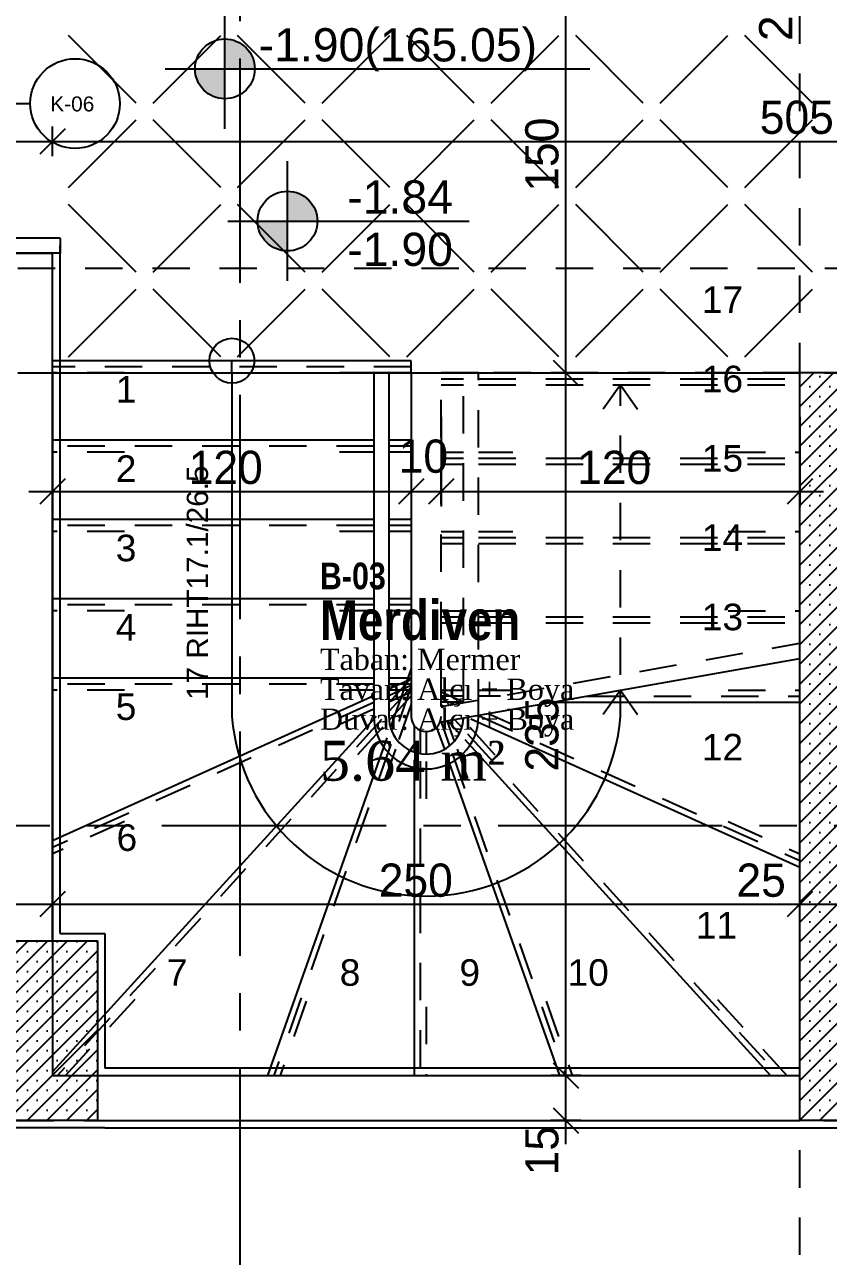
# Model space of a CAD drawing. Header units: metres. Extents: x -220 to 294, y -29 to 18.
# Drawn here: x -108.727 to -106.037, y -0.655 to 3.464 of the extents above; entities that cross this region are included whole.
import ezdxf

# ---------------------------------------------------------------- set-up
doc = ezdxf.new("R2010")
doc.units = ezdxf.units.M
doc.header["$MEASUREMENT"] = 0
doc.linetypes.add('CENTER2', pattern=[1.125, 0.75, -0.125, 0.125, -0.125])
doc.linetypes.add('HIDDEN2', pattern=[0.1875, 0.125, -0.0625])
for name, color, linetype in [('Aks', 7, 'Continuous'), ('Duvar', 7, 'Continuous'), ('Kapi_Pencere', 7, 'Continuous'), ('Kolon', 7, 'Continuous'), ('Kot', 7, 'Continuous'), ('Mahal', 7, 'Continuous'), ('Mahal_Kenari', 7, 'Continuous'), ('Merdiven', 7, 'Continuous'), ('Olculendirme', 7, 'Continuous'), ('Panel', 7, 'Continuous'), ('Standart', 7, 'Continuous'), ('Tarama', 7, 'Continuous')]:
    doc.layers.add(name, color=color, linetype=linetype)
doc.styles.add('arial_1_18', font='arial.ttf', dxfattribs={"height": 0.2})
doc.styles.add('comic sans ms_1_18', font='comic.ttf', dxfattribs={"height": 0.2})
doc.styles.add('swis721 cn btbold_1_18', font='swisscb.ttf', dxfattribs={"height": 0.2})
doc.styles.add('times new roman tur_1_18', font='times.ttf', dxfattribs={"height": 0.2})

msp = doc.modelspace()

# ---------------------------------------------------------------- hatches: boundary and pattern name
at = {"layer": 'Kolon', "linetype": 'Continuous', "lineweight": -3}
h = msp.add_hatch(dxfattribs=at)
h.set_pattern_fill('SACNCR', color=47, scale=0.5, style=0)
h.paths.add_polyline_path([(-108.783, 0.4), (-108.483, 0.4), (-108.483, -0.2), (-108.783, -0.2)])
at = {"layer": 'Kot', "linetype": 'Continuous', "lineweight": -3}
for points in [[(-107.9565, 3.3159), (-107.9571, 3.3271), (-107.959, 3.3382), (-107.9621, 3.3489), (-107.9664, 3.3593), (-107.9718, 3.3691), (-107.9783, 3.3783), (-107.9858, 3.3866), (-107.9941, 3.3941), (-108.0033, 3.4006), (-108.0131, 3.406), (-108.0235, 3.4103), (-108.0342, 3.4134), (-108.0453, 3.4153), (-108.0565, 3.4159), (-108.0565, 3.3159)], [(-108.1565, 3.3159), (-108.1559, 3.3047), (-108.154, 3.2937), (-108.1509, 3.2829), (-108.1466, 3.2725), (-108.1412, 3.2627), (-108.1347, 3.2536), (-108.1272, 3.2452), (-108.1188, 3.2377), (-108.1097, 3.2312), (-108.0999, 3.2258), (-108.0895, 3.2215), (-108.0787, 3.2184), (-108.0677, 3.2165), (-108.0565, 3.2159), (-108.0565, 3.3159)], [(-107.7472, 2.807), (-107.7479, 2.8182), (-107.7498, 2.8293), (-107.7529, 2.84), (-107.7572, 2.8504), (-107.7626, 2.8602), (-107.7691, 2.8694), (-107.7765, 2.8777), (-107.7849, 2.8852), (-107.794, 2.8917), (-107.8039, 2.8971), (-107.8142, 2.9014), (-107.825, 2.9045), (-107.8361, 2.9064), (-107.8472, 2.907), (-107.8472, 2.807)], [(-107.9472, 2.807), (-107.9466, 2.7958), (-107.9447, 2.7848), (-107.9416, 2.774), (-107.9373, 2.7636), (-107.9319, 2.7538), (-107.9254, 2.7447), (-107.918, 2.7363), (-107.9096, 2.7288), (-107.9005, 2.7223), (-107.8906, 2.7169), (-107.8803, 2.7126), (-107.8695, 2.7095), (-107.8584, 2.7076), (-107.8472, 2.707), (-107.8472, 2.807)]]:
    msp.add_hatch(color=216, dxfattribs=at).paths.add_polyline_path(points)
at = {"layer": 'Panel', "linetype": 'Continuous', "lineweight": -3}
h = msp.add_hatch(dxfattribs=at)
h.set_pattern_fill('SACNCR', color=59, scale=0.5, style=0)
h.paths.add_polyline_path([(-106.133, -0.2), (-106.133, 2.3), (-105.883, 2.3), (-105.883, -0.2)])

# ---------------------------------------------------------------- linework, layer by layer
at = {"layer": 'Aks', "color": 248, "linetype": 'HIDDEN2', "lineweight": -3}
for points in [[(-106.133, -3.575), (-106.133, 12.0099)], [(-114.1492, 2.65), (-94.6957, 2.65)], [(-114.1498, 2.3), (-94.6957, 2.3)], [(-114.1538, -0.2), (-94.6957, -0.2)]]:
    msp.add_lwpolyline(points, dxfattribs=at)
at = {"layer": 'Duvar', "color": 187, "linetype": 'Continuous', "lineweight": -3}
for points in [[(-108.608, 2.7), (-108.608, 2.725)], [(-108.608, 2.5), (-108.608, 2.7)], [(-108.608, 2.3), (-108.608, 2.5)], [(-108.608, 1.55), (-108.608, 2.3)], [(-108.608, 0.4251), (-108.608, 1.55)], [(-106.133, -0.025), (-108.4579, -0.025)], [(-108.4579, -0.225), (-105.883, -0.225)]]:
    msp.add_lwpolyline(points, dxfattribs=at)
at = {"layer": 'Duvar', "color": 166, "linetype": 'Continuous', "lineweight": -3}
for points in [[(-108.783, 2.7), (-108.633, 2.7)], [(-108.633, 2.5), (-108.633, 2.7)], [(-108.633, 2.3), (-108.633, 2.5)], [(-108.633, 1.55), (-108.633, 2.3)], [(-108.633, 0.4), (-108.633, 1.55)], [(-108.483, -0.05), (-106.133, -0.05)], [(-108.483, -0.2), (-106.133, -0.2)]]:
    msp.add_lwpolyline(points, dxfattribs=at)
at = {"layer": 'Kapi_Pencere', "color": 98, "linetype": 'Continuous', "lineweight": -3}
for points in [[(-109.108, 3.2), (-108.708, 3.2)], [(-108.608, 2.75), (-108.808, 2.75)], [(-108.608, 2.75), (-108.758, 2.75)], [(-108.608, 2.75), (-108.608, 2.7)], [(-108.608, 2.7), (-108.808, 2.7)]]:
    msp.add_lwpolyline(points, dxfattribs=at)
msp.add_circle((-108.558, 3.2), 0.15, dxfattribs=at)
at = {"layer": 'Kolon', "color": 187, "linetype": 'Continuous', "lineweight": -3}
for points in [[(-108.608, 0.4251), (-108.4579, 0.4251)], [(-108.4579, 0.4251), (-108.4579, -0.025)], [(-108.4579, -0.2251), (-108.8081, -0.2251)], [(-108.4579, -0.225), (-108.4579, -0.2251)]]:
    msp.add_lwpolyline(points, dxfattribs=at)
at = {"layer": 'Kolon', "color": 177, "linetype": 'Continuous', "lineweight": -3}
for points in [[(-108.783, 0.4), (-108.483, 0.4)], [(-108.483, 0.4), (-108.483, -0.2)], [(-108.483, -0.2), (-108.783, -0.2)]]:
    msp.add_lwpolyline(points, dxfattribs=at)
at = {"layer": 'Kot', "color": 216, "linetype": 'Continuous', "lineweight": -3}
for points in [[(-108.0565, 3.1159), (-108.0565, 3.5159)], [(-108.2565, 3.3159), (-107.8565, 3.3159)], [(-107.8565, 3.3159), (-106.8357, 3.3159)], [(-107.8472, 2.607), (-107.8472, 3.007)], [(-108.0472, 2.807), (-107.6472, 2.807)], [(-107.6472, 2.807), (-107.2392, 2.807)]]:
    msp.add_lwpolyline(points, dxfattribs=at)
for centre in [(-108.0565, 3.3159), (-107.8472, 2.807)]:
    msp.add_circle(centre, 0.1, dxfattribs=at)
at = {"layer": 'Mahal_Kenari', "color": 167, "linetype": 'Continuous', "lineweight": -3}
msp.add_lwpolyline([(-108.633, 2.3), (-106.133, 2.3)], dxfattribs=at)
msp.add_lwpolyline([(-108.633, 2.3), (-106.133, 2.3)], dxfattribs=at)
at = {"layer": 'Merdiven', "color": 47, "linetype": 'Continuous', "lineweight": -3}
for points in [[(-107.433, 2.34), (-108.633, 2.34)], [(-108.633, 2.3), (-108.633, 2.34)], [(-107.433, 2.3), (-107.433, 2.34)], [(-108.633, 2.3), (-108.633, 1.15)], [(-107.558, 2.3), (-107.558, 1.15)], [(-107.508, 2.3), (-107.558, 2.3)], [(-107.508, 2.3), (-107.508, 1.15)], [(-107.433, 2.3), (-107.433, 1.15)], [(-107.258, 2.3), (-107.208, 2.3)], [(-107.558, 2.0747), (-108.633, 2.0747)], [(-107.433, 2.0747), (-107.508, 2.0747)], [(-107.558, 1.8095), (-108.633, 1.8095)], [(-107.433, 1.8095), (-107.508, 1.8095)], [(-107.558, 1.5442), (-108.633, 1.5442)], [(-107.433, 1.5442), (-107.508, 1.5442)], [(-106.133, 1.15), (-106.133, 1.3447)], [(-107.558, 1.2789), (-108.633, 1.2789)], [(-107.433, 1.2789), (-107.508, 1.2789)], [(-107.433, 1.2788), (-107.508, 1.1965)], [(-107.433, 1.3114), (-107.5027, 1.1144)], [(-107.433, 1.2758), (-107.508, 1.2419)], [(-107.558, 1.2194), (-108.633, 0.7346)], [(-106.9598, 1.1989), (-106.133, 1.1989)], [(-107.5504, 1.15), (-108.633, -0.0382)], [(-108.633, 1.15), (-108.633, -0.05)], [(-107.423, 1.12), (-107.423, 1.0318)], [(-107.3481, 1.1142), (-107.3222, 1.0409)], [(-107.3119, 1.1369), (-107.2719, 1.093)], [(-107.2334, 1.1431), (-106.133, 0.6469)], [(-106.133, -0.05), (-106.133, 1.15)], [(-107.5151, 1.0793), (-107.9144, -0.05)], [(-107.2541, 1.0734), (-106.2305, -0.05)], [(-107.423, 1.0054), (-107.423, -0.05)], [(-107.3137, 1.017), (-106.9364, -0.05)], [(-108.633, -0.05), (-106.133, -0.05)]]:
    msp.add_lwpolyline(points, dxfattribs=at)
at = {"layer": 'Merdiven', "color": 47, "linetype": 'HIDDEN2', "lineweight": -3}
for points in [[(-107.433, 2.32), (-108.633, 2.32)], [(-108.393, 2.3), (-108.633, 2.3)], [(-107.558, 2.3), (-107.673, 2.3)], [(-107.433, 2.3), (-107.508, 2.3)], [(-107.333, 2.3), (-107.258, 2.3)], [(-107.258, 2.3), (-107.333, 2.3)], [(-107.333, 1.1839), (-107.333, 2.3)], [(-107.333, 2.28), (-107.258, 2.28)], [(-107.258, 1.1971), (-107.258, 2.3)], [(-107.258, 2.3), (-107.208, 2.3)], [(-107.208, 2.3), (-107.258, 2.3)], [(-107.208, 1.15), (-107.208, 2.3)], [(-107.208, 2.3), (-107.093, 2.3)], [(-106.133, 2.3), (-107.208, 2.3)], [(-107.208, 2.28), (-106.133, 2.28)], [(-106.373, 2.3), (-106.133, 2.3)], [(-106.133, 1.3955), (-106.133, 2.3)], [(-107.333, 2.26), (-107.258, 2.26)], [(-107.208, 2.26), (-106.133, 2.26)], [(-107.558, 2.0547), (-108.633, 2.0547)], [(-108.393, 2.0347), (-108.633, 2.0347)], [(-107.558, 2.0347), (-107.673, 2.0347)], [(-107.433, 2.0547), (-107.508, 2.0547)], [(-107.433, 2.0347), (-107.508, 2.0347)], [(-107.333, 2.0347), (-107.258, 2.0347)], [(-107.208, 2.0347), (-107.093, 2.0347)], [(-106.373, 2.0347), (-106.133, 2.0347)], [(-107.333, 2.0147), (-107.258, 2.0147)], [(-107.333, 1.9947), (-107.258, 1.9947)], [(-107.208, 2.0147), (-106.133, 2.0147)], [(-107.208, 1.9947), (-106.133, 1.9947)], [(-107.558, 1.7895), (-108.633, 1.7895)], [(-107.433, 1.7895), (-107.508, 1.7895)], [(-108.393, 1.7695), (-108.633, 1.7695)], [(-107.558, 1.7695), (-107.673, 1.7695)], [(-107.433, 1.7695), (-107.508, 1.7695)], [(-107.333, 1.7695), (-107.258, 1.7695)], [(-107.333, 1.7495), (-107.258, 1.7495)], [(-107.208, 1.7695), (-107.093, 1.7695)], [(-107.208, 1.7495), (-106.133, 1.7495)], [(-106.373, 1.7695), (-106.133, 1.7695)], [(-107.333, 1.7295), (-107.258, 1.7295)], [(-107.208, 1.7295), (-106.133, 1.7295)], [(-107.558, 1.5242), (-108.633, 1.5242)], [(-107.433, 1.5242), (-107.508, 1.5242)], [(-108.393, 1.5042), (-108.633, 1.5042)], [(-107.558, 1.5042), (-107.673, 1.5042)], [(-107.433, 1.5042), (-107.508, 1.5042)], [(-107.333, 1.5042), (-107.258, 1.5042)], [(-107.333, 1.4842), (-107.258, 1.4842)], [(-107.208, 1.5042), (-107.093, 1.5042)], [(-107.208, 1.4842), (-106.133, 1.4842)], [(-106.373, 1.5042), (-106.133, 1.5042)], [(-107.333, 1.4642), (-107.258, 1.4642)], [(-107.208, 1.4642), (-106.133, 1.4642)], [(-107.558, 1.2589), (-108.633, 1.2589)], [(-108.393, 1.2389), (-108.633, 1.2389)], [(-107.558, 1.2389), (-107.673, 1.2389)], [(-107.433, 1.2589), (-107.508, 1.2589)], [(-107.433, 1.2538), (-107.508, 1.22)], [(-107.433, 1.2491), (-107.508, 1.1668)], [(-107.433, 1.2389), (-107.508, 1.2389)], [(-107.433, 1.2515), (-107.491, 1.0873)], [(-107.333, 1.2389), (-107.258, 1.2389)], [(-107.208, 1.2389), (-107.093, 1.2389)], [(-106.373, 1.2389), (-106.133, 1.2389)], [(-107.558, 1.1974), (-108.633, 0.7127)], [(-107.433, 1.2319), (-107.508, 1.1981)], [(-107.433, 1.2194), (-107.5073, 1.1378)], [(-107.258, 1.1981), (-107.333, 1.2319)], [(-107.3051, 1.1888), (-107.333, 1.2194)], [(-107.258, 1.2189), (-107.333, 1.2189)], [(-107.2915, 1.1912), (-107.333, 1.2099)], [(-107.258, 1.1989), (-107.333, 1.1989)], [(-107.1344, 1.2189), (-107.208, 1.2189)], [(-106.8464, 1.2189), (-106.133, 1.2189)], [(-107.558, 1.1755), (-107.673, 1.1237)], [(-107.433, 1.1915), (-107.4768, 1.0676)], [(-107.3305, 1.1843), (-107.333, 1.1915)], [(-107.3284, 1.1847), (-107.333, 1.1897)], [(-107.3265, 1.1851), (-107.333, 1.188)], [(-107.208, 1.1536), (-106.133, 0.6688)], [(-107.1756, 1.1609), (-107.093, 1.1237)], [(-107.5325, 1.14), (-108.6167, -0.05)], [(-107.5286, 1.1145), (-107.6643, 0.9655)], [(-107.333, 1.1315), (-107.3051, 1.0525)], [(-107.3136, 1.1366), (-107.2892, 1.0676)], [(-107.2886, 1.141), (-107.2636, 1.1135)], [(-107.2653, 1.1451), (-107.2587, 1.1378)], [(-107.2374, 1.1145), (-107.1017, 0.9655)], [(-107.403, 1.1042), (-107.403, 1.0266)], [(-107.383, 1.1), (-107.383, 1.0252)], [(-107.2446, 1.0927), (-106.2034, -0.05)], [(-107.5014, 1.058), (-107.8932, -0.05)], [(-107.4861, 1.0413), (-107.5208, 0.9432)], [(-107.2799, 1.0413), (-107.2452, 0.9432)], [(-107.403, 1.0015), (-107.403, -0.05)], [(-107.383, 1.0002), (-107.383, 0.87)], [(-107.2963, 1.0277), (-106.9152, -0.05)], [(-108.393, 0.799), (-108.633, 0.6908)], [(-106.373, 0.799), (-106.133, 0.6908)], [(-108.3583, 0.2039), (-108.5897, -0.05)], [(-107.7842, 0.1983), (-107.872, -0.05)], [(-107.383, 0.18), (-107.383, -0.05)], [(-106.9818, 0.1983), (-106.894, -0.05)], [(-106.4077, 0.2039), (-106.1763, -0.05)]]:
    msp.add_lwpolyline(points, dxfattribs=at)
at = {"layer": 'Merdiven', "color": 251, "linetype": 'Continuous', "lineweight": -3}
for points in [[(-108.033, 2.3), (-108.033, 2.34)], [(-108.033, 2.3), (-108.033, 1.15)], [(-106.733, 2.26), (-106.7904, 2.1781)], [(-106.733, 2.26), (-106.6756, 2.1781)], [(-107.333, 1.1331), (-106.133, 1.3447)], [(-106.733, 1.2389), (-106.7904, 1.157)], [(-106.733, 1.2389), (-106.6756, 1.157)], [(-106.733, 1.15), (-106.733, 1.2389)]]:
    msp.add_lwpolyline(points, dxfattribs=at)
at = {"layer": 'Merdiven', "color": 251, "linetype": 'HIDDEN2', "lineweight": -3}
for points in [[(-106.733, 1.2897), (-106.733, 2.26)], [(-107.333, 1.1839), (-106.133, 1.3955)]]:
    msp.add_lwpolyline(points, dxfattribs=at)
at = {"layer": 'Merdiven', "color": 251, "linetype": 'Continuous', "lineweight": -3}
msp.add_circle((-108.033, 2.34), 0.075, dxfattribs=at)
msp.add_arc((-107.383, 1.2021), 0.6521, 184.5812, 355.4188, dxfattribs=at)
at = {"layer": 'Merdiven', "color": 47, "linetype": 'Continuous', "lineweight": -3}
for radius, end in [(0.175, 0), (0.125, 358.3236), (0.05, 0)]:
    msp.add_arc((-107.383, 1.15), radius, 180, end, dxfattribs=at)
at = {"layer": 'Olculendirme', "color": 47, "linetype": 'Continuous', "lineweight": -3}
for points in [[(-106.9155, -0.28), (-106.9155, 8.58)], [(-108.633, 3.0236), (-108.633, 3.1236)], [(-113.263, 3.0736), (-98.9542, 3.0736)], [(-106.8655, 2.3), (-106.9655, 2.3)], [(-108.633, 2.153), (-108.633, 1.853)], [(-107.433, 2.153), (-107.433, 1.853)], [(-107.333, 2.153), (-107.333, 1.853)], [(-106.133, 2.153), (-106.133, 1.853)], [(-108.713, 1.903), (-106.053, 1.903)], [(-108.633, 0.4727), (-108.633, 0.5727)], [(-106.133, 0.4727), (-106.133, 0.5727)], [(-113.263, 0.5227), (-98.9542, 0.5227)], [(-106.8655, -0.05), (-106.9655, -0.05)], [(-106.8655, -0.2), (-106.9655, -0.2)]]:
    msp.add_lwpolyline(points, dxfattribs=at)
at = {"layer": 'Olculendirme', "color": 59, "linetype": 'Continuous', "lineweight": -3}
for points in [[(-108.5906, 3.116), (-108.6754, 3.0312)], [(-106.9579, 2.3424), (-106.873, 2.2576)], [(-108.5906, 1.9454), (-108.6754, 1.8605)], [(-107.3906, 1.9454), (-107.4754, 1.8605)], [(-107.2906, 1.9454), (-107.3754, 1.8605)], [(-106.0906, 1.9454), (-106.1754, 1.8605)], [(-108.5906, 0.5651), (-108.6754, 0.4802)], [(-106.0906, 0.5651), (-106.1754, 0.4802)], [(-106.9579, -0.0076), (-106.873, -0.0924)], [(-106.9579, -0.1576), (-106.873, -0.2424)]]:
    msp.add_lwpolyline(points, dxfattribs=at)
at = {"layer": 'Panel', "color": 177, "linetype": 'Continuous', "lineweight": -3}
for points in [[(-105.883, 2.3), (-106.133, 2.3)], [(-106.133, -0.2), (-106.133, 2.3)], [(-105.883, -0.2), (-106.133, -0.2)]]:
    msp.add_lwpolyline(points, dxfattribs=at)
at = {"layer": 'Standart', "color": 250, "linetype": 'CENTER2', "lineweight": -3}
for points in [[(-108.006, -4.1494), (-108.006, 9.6029)], [(-113.8924, 0.7855), (-94.0509, 0.7855)]]:
    msp.add_lwpolyline(points, dxfattribs=at)
at = {"layer": 'Tarama', "color": 133, "linetype": 'Continuous', "lineweight": -3}
for points in [[(-108.3534, 3.2018), (-108.5797, 3.4281)], [(-108.2969, 3.2018), (-108.0706, 3.4281)], [(-107.7878, 3.2018), (-108.014, 3.4281)], [(-107.7312, 3.2018), (-107.5049, 3.4281)], [(-107.2221, 3.2018), (-107.4483, 3.4281)], [(-107.1655, 3.2018), (-106.9392, 3.4281)], [(-106.6564, 3.2018), (-106.8827, 3.4281)], [(-106.5998, 3.2018), (-106.3735, 3.4281)], [(-106.0907, 3.2018), (-106.317, 3.4281)], [(-108.5797, 2.919), (-108.3534, 3.1452)], [(-108.0706, 2.919), (-108.2969, 3.1452)], [(-108.014, 2.919), (-107.7878, 3.1452)], [(-107.5049, 2.919), (-107.7312, 3.1452)], [(-107.4483, 2.919), (-107.2221, 3.1452)], [(-106.9392, 2.919), (-107.1655, 3.1452)], [(-106.8827, 2.919), (-106.6564, 3.1452)], [(-106.3735, 2.919), (-106.5998, 3.1452)], [(-106.317, 2.919), (-106.0907, 3.1452)], [(-108.3534, 2.6361), (-108.5797, 2.8624)], [(-108.2969, 2.6361), (-108.0706, 2.8624)], [(-107.7878, 2.6361), (-108.014, 2.8624)], [(-107.7312, 2.6361), (-107.5049, 2.8624)], [(-107.2221, 2.6361), (-107.4483, 2.8624)], [(-107.1655, 2.6361), (-106.9392, 2.8624)], [(-106.6564, 2.6361), (-106.8827, 2.8624)], [(-106.5998, 2.6361), (-106.3735, 2.8624)], [(-106.0907, 2.6361), (-106.317, 2.8624)], [(-108.5797, 2.3533), (-108.3534, 2.5796)], [(-108.0706, 2.3533), (-108.2969, 2.5796)], [(-108.014, 2.3533), (-107.7878, 2.5796)], [(-107.5049, 2.3533), (-107.7312, 2.5796)], [(-107.4483, 2.3533), (-107.2221, 2.5796)], [(-106.9392, 2.3533), (-107.1655, 2.5796)], [(-106.8827, 2.3533), (-106.6564, 2.5796)], [(-106.3735, 2.3533), (-106.5998, 2.5796)], [(-106.317, 2.3533), (-106.0907, 2.5796)]]:
    msp.add_lwpolyline(points, dxfattribs=at)

# ---------------------------------------------------------------- texts
at = {"layer": 'Kapi_Pencere', "color": 98, "linetype": 'Continuous', "lineweight": -3, "style": 'arial_1_18'}
msp.add_text('200', height=0.11111, rotation=90, dxfattribs=at).set_placement((-106.158, 3.4087))
msp.add_text('K-06', height=0.05, dxfattribs=at).set_placement((-108.641, 3.1738))
at = {"layer": 'Kot', "color": 19, "linetype": 'Continuous', "lineweight": -3, "style": 'arial_1_18'}
for s, height, p in [('-1.90(165.05)', 0.111111, (-107.9437, 3.3409)), ('-1.84', 0.11111, (-107.6472, 2.832)), ('-1.90', 0.11111, (-107.6472, 2.657))]:
    msp.add_text(s, height=height, dxfattribs=at).set_placement(p)
at = {"layer": 'Mahal', "color": 15, "linetype": 'Continuous', "lineweight": -3, "style": 'swis721 cn btbold_1_18'}
for s, height, p in [('B-03', 0.08889, (-107.7386, 1.576)), ('Merdiven', 0.13333, (-107.7386, 1.406))]:
    msp.add_text(s, height=height, dxfattribs=at).set_placement(p)
at = {"layer": 'Mahal', "color": 58, "linetype": 'Continuous', "lineweight": -3, "style": 'times new roman tur_1_18'}
for s, p in [('Taban: Mermer', (-107.7386, 1.306)), ('Tavan: Alçı + Boya', (-107.7386, 1.206)), ('Duvar: Alçı + Boya', (-107.7386, 1.106))]:
    msp.add_text(s, height=0.071111, dxfattribs=at).set_placement(p)
at = {"layer": 'Mahal', "color": 38, "linetype": 'Continuous', "lineweight": -3, "style": 'times new roman tur_1_18'}
msp.add_text('5.64 m²', height=0.13333, dxfattribs=at).set_placement((-107.7386, 0.936))
at = {"layer": 'Merdiven', "color": 18, "linetype": 'Continuous', "lineweight": -3, "style": 'arial_1_18'}
for s, height, p in [('17', 0.08889, (-106.4607, 2.5)), ('16', 0.08889, (-106.4607, 2.2347)), ('1', 0.0889, (-108.4218, 2.2)), ('2', 0.0889, (-108.4218, 1.9347)), ('15', 0.08889, (-106.4607, 1.9695)), ('14', 0.08889, (-106.4607, 1.7042)), ('3', 0.0889, (-108.4218, 1.6695)), ('13', 0.08889, (-106.4607, 1.4389)), ('4', 0.0889, (-108.4218, 1.4042)), ('5', 0.0889, (-108.4218, 1.1389)), ('12', 0.08889, (-106.4607, 1.0035)), ('6', 0.0889, (-108.4191, 0.701)), ('11', 0.08889, (-106.4806, 0.408)), ('7', 0.0889, (-108.2507, 0.25)), ('8', 0.0889, (-107.6724, 0.25)), ('9', 0.0889, (-107.2718, 0.25)), ('10', 0.08889, (-106.9101, 0.25))]:
    msp.add_text(s, height=height, dxfattribs=at).set_placement(p)
at = {"layer": 'Merdiven', "color": 59, "linetype": 'Continuous', "lineweight": -3, "style": 'arial_1_18'}
msp.add_text('17 RIHT17.1/26.5', height=0.071111, rotation=450, dxfattribs=at).set_placement((-108.113, 1.2057))
at = {"layer": 'Olculendirme', "color": 19, "linetype": 'Continuous', "lineweight": -3, "style": 'comic sans ms_1_18'}
for s, p in [('505', (-106.2668, 3.0986)), ('10', (-107.475, 1.9655)), ('120', (-108.1779, 1.928)), ('120', (-106.8779, 1.928)), ('250', (-107.5418, 0.5477)), ('25', (-106.3448, 0.5477))]:
    msp.add_text(s, height=0.11111, dxfattribs=at).set_placement(p)
for s, p in [('150', (-106.9405, 2.9051)), ('235', (-106.9405, 0.9662)), ('15', (-106.9405, -0.384))]:
    msp.add_text(s, height=0.11111, rotation=90, dxfattribs=at).set_placement(p)

doc.saveas('drawing.dxf')
